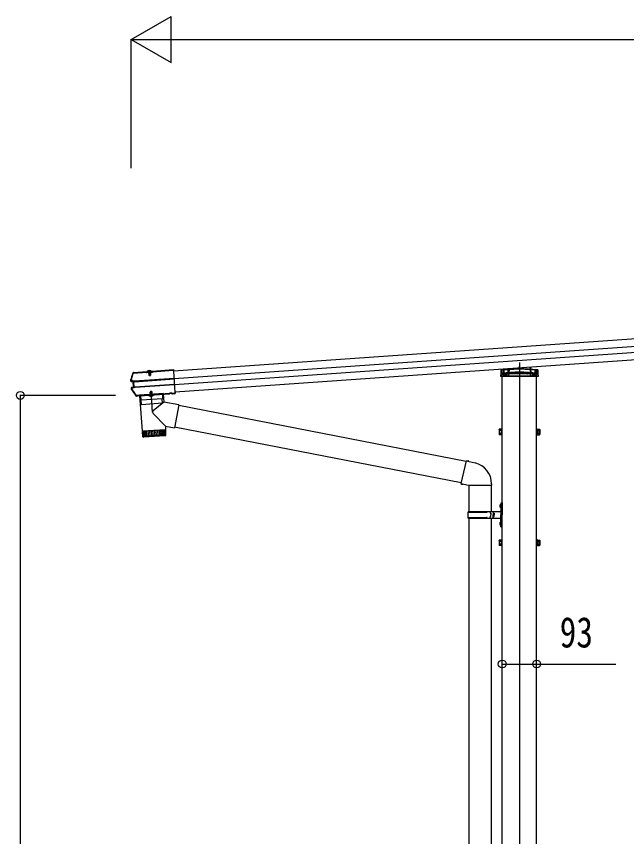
# Model space of a CAD drawing. Units: millimetres, scale not verified. Extents: x -10512 to 10512, y -7425 to 7425.
# Drawn here: x -2273 to -623, y -2135 to 84 of the extents above; entities that cross this region are included whole.
import ezdxf
from ezdxf.enums import TextEntityAlignment as Align

# ---------------------------------------------------------------- set-up
doc = ezdxf.new("R2010")
doc.units = ezdxf.units.MM
doc.header["$LTSCALE"] = 40
for name, color, linetype in [('0-4_YKK_12', 2, 'Continuous'), ('0-5_YKK_13', 4, 'Continuous'), ('0-6_YKK_A1', 4, 'Continuous'), ('0-7_YKK_D', 6, 'Continuous')]:
    doc.layers.add(name, color=color, linetype=linetype)
doc.styles.add('ＭＳ ゴシック', font='')
doc.styles.get('ＭＳ ゴシック').set_extended_font_data('MS Gothic')

msp = doc.modelspace()

# ---------------------------------------------------------------- linework, layer by layer
at = {"layer": '0-4_YKK_12'}
for p, q in [((-912.81, -851.85), (-912.81, -3416.06)), ((-912.81, -870.37), (-912.81, -862.59)), ((-1913.82, -872.97), (-1912.75, -888.35))]:
    msp.add_line(p, q, dxfattribs=at)
at = {"layer": '0-5_YKK_13'}
for p, q in [((-883, -865.28), (-882.71, -869.91)), ((-1956.44, -878.98), (-1956.63, -879.12)), ((-1956.63, -879.12), (-1956.53, -880.59)), ((-1956.53, -880.59), (-1956.41, -880.51)), ((-1956.21, -878.95), (-1956.44, -878.98)), ((-1956.34, -880.47), (-1956.44, -878.98)), ((-1956.41, -880.51), (-1956.34, -880.47)), ((-1956.34, -880.47), (-1920.72, -877.98)), ((-1956.21, -878.95), (-1920.83, -876.48)), ((-1922.01, -878.19), (-1921.88, -880.15)), ((-1904.92, -878.97), (-1921.88, -880.15)), ((-1920.72, -877.98), (-1920.83, -876.48)), ((-1920.58, -877.28), (-1920.83, -876.48)), ((-1920.65, -878.56), (-1920.69, -878.1)), ((-1906.35, -877.56), (-1920.65, -878.56)), ((-1906.6, -876.43), (-1920.56, -877.41)), ((-1920.56, -877.41), (-1920.48, -878.55)), ((-1919.43, -877.33), (-1919.45, -877.13)), ((-1918.75, -877.83), (-1918.85, -877.84)), ((-1908.27, -877.1), (-1918.75, -877.83)), ((-1918.23, -877.22), (-1918.3, -877.47)), ((-1918.17, -876.69), (-1909, -876.04)), ((-1908.86, -878.04), (-1918.03, -878.68)), ((-1917.52, -876.64), (-1916.28, -876.55)), ((-1916.49, -878.27), (-1916.39, -879.77)), ((-1916.11, -874.31), (-1914.71, -876.68)), ((-1915.9, -879.03), (-1910.92, -878.68)), ((-1915.9, -879.03), (-1915.42, -885.92)), ((-1915.59, -878.51), (-1915.73, -876.51)), ((-1915.47, -879), (-1914.93, -886.8)), ((-1915.42, -885.92), (-1910.43, -885.57)), ((-1913.53, -877.21), (-1914.71, -876.68)), ((-1913.53, -877.21), (-1912.43, -876.52)), ((-1911.37, -873.98), (-1912.43, -876.52)), ((-1911.3, -878.21), (-1911.44, -876.21)), ((-1911.35, -878.71), (-1910.8, -886.52)), ((-1911.11, -887.32), (-1910.43, -885.57)), ((-1910.92, -878.68), (-1910.43, -885.57)), ((-1909.65, -876.09), (-1910.89, -876.18)), ((-1910.4, -879.35), (-1910.51, -877.86)), ((-1908.87, -876.56), (-1908.76, -876.8)), ((-1907.66, -876.51), (-1907.67, -876.31)), ((-1906.46, -875.48), (-1906.6, -876.3)), ((-1906.6, -876.43), (-1906.52, -877.58)), ((-1906.36, -876.97), (-1906.46, -875.48)), ((-1906.38, -877.1), (-1906.36, -876.97)), ((-1905.05, -877.01), (-1906.38, -877.1)), ((-1906.38, -877.1), (-1906.35, -877.56)), ((-1905.05, -877.01), (-1904.92, -878.97)), ((-1848.15, -873.69), (-1848.05, -875.07)), ((-1844, -932.95), (-1848.05, -875.07)), ((-962.68, -880.64), (-962.16, -872.13)), ((-961.75, -879.7), (-912.81, -876.28)), ((-961.68, -879.71), (-961.62, -879.71)), ((-961.62, -879.71), (-864, -879.71)), ((-961.23, -871.2), (-912.81, -867.81)), ((-959.79, -882.51), (-954.81, -882.51)), ((-959.74, -881.71), (-956.01, -881.71)), ((-959.73, -881.57), (-959.21, -873.06)), ((-912.81, -869.81), (-959.21, -873.06)), ((-934.31, -879.79), (-958.73, -881.5)), ((-956.01, -872.84), (-956.01, -886.48)), ((-956.01, -881.71), (-954.81, -881.71)), ((-956.01, -886.48), (-955.01, -888.21)), ((-954.81, -872.75), (-954.81, -881.22)), ((-954.81, -881.22), (-954.81, -888.21)), ((-954.81, -881.71), (-953.31, -881.71)), ((-953.31, -881.12), (-953.31, -888.21)), ((-953.31, -881.71), (-872.31, -881.71)), ((-950.21, -881.71), (-950.21, -888.21)), ((-950.08, -881.71), (-950.08, -888.21)), ((-949.81, -880.87), (-949.81, -886.48)), ((-949.81, -886.48), (-946.81, -886.48)), ((-949.81, -888.21), (-949.81, -886.48)), ((-946.81, -880.66), (-946.81, -886.48)), ((-946.81, -886.48), (-946.81, -888.21)), ((-943.57, -880.65), (-943.51, -879.71)), ((-943.51, -879.71), (-942.89, -869.46)), ((-941.63, -881.71), (-942.03, -888.21)), ((-940.87, -869.32), (-941.63, -881.71)), ((-938.81, -879.71), (-938.81, -881.71)), ((-934.31, -879.79), (-932.81, -879.68)), ((-934.31, -882.51), (-934.31, -879.79)), ((-932.81, -882.51), (-934.31, -882.51)), ((-912.81, -878.28), (-932.81, -879.68)), ((-932.81, -879.68), (-932.81, -882.51)), ((-912.81, -867.81), (-864.4, -871.2)), ((-912.81, -867.81), (-912.81, -868.75)), ((-866.42, -873.06), (-912.81, -869.81)), ((-912.81, -876.28), (-863.88, -879.7)), ((-912.81, -876.28), (-912.81, -877.22)), ((-892.81, -879.68), (-912.81, -878.28)), ((-892.81, -882.51), (-892.81, -879.68)), ((-892.81, -879.68), (-891.31, -879.79)), ((-892.81, -882.51), (-891.31, -882.51)), ((-891.31, -879.79), (-891.31, -882.51)), ((-866.9, -881.5), (-891.31, -879.79)), ((-886.81, -881.71), (-886.81, -879.71)), ((-884.99, -865.42), (-883.99, -881.71)), ((-883.99, -881.71), (-883.6, -888.21)), ((-882.71, -869.91), (-882.11, -879.71)), ((-882.11, -879.71), (-882.06, -880.65)), ((-878.81, -880.66), (-878.81, -886.48)), ((-878.81, -886.48), (-875.81, -886.48)), ((-875.81, -880.87), (-875.81, -886.48)), ((-875.81, -886.48), (-875.81, -888.21)), ((-875.54, -881.71), (-875.54, -888.21)), ((-875.41, -881.71), (-875.41, -888.21)), ((-872.31, -881.12), (-872.31, -888.21)), ((-872.31, -881.71), (-870.81, -881.71)), ((-870.81, -872.75), (-870.81, -881.22)), ((-870.81, -881.22), (-870.81, -888.21)), ((-870.81, -881.71), (-869.61, -881.71)), ((-870.81, -882.51), (-865.84, -882.51)), ((-870.61, -888.21), (-869.61, -886.48)), ((-869.61, -872.84), (-869.61, -886.48)), ((-869.61, -881.71), (-865.89, -881.71)), ((-866.42, -873.06), (-865.9, -881.57)), ((-864, -879.71), (-863.95, -879.71)), ((-863.47, -872.13), (-862.95, -880.64)), ((-1957.57, -904.36), (-1962.32, -903.79)), ((-1956.16, -903.02), (-1962.14, -902.3)), ((-1954.86, -902.99), (-1960.68, -902.2)), ((-1956.65, -904.3), (-1957.57, -904.36)), ((-1955.25, -902.96), (-1956.16, -903.02)), ((-1955.02, -919.35), (-1956.16, -903.02)), ((-1955.94, -904.36), (-1955.41, -904.32)), ((-1954.64, -902.97), (-1954.86, -902.99)), ((-1846.63, -895.36), (-1953.76, -902.85)), ((-1953.67, -904.09), (-1846.54, -896.6)), ((-955.01, -888.21), (-954.81, -888.21)), ((-954.81, -888.21), (-949.81, -888.21)), ((-946.81, -888.21), (-949.81, -888.21)), ((-946.81, -888.21), (-878.81, -888.21)), ((-942.15, -890.21), (-942.03, -888.21)), ((-883.6, -888.21), (-883.48, -890.21)), ((-875.81, -888.21), (-870.81, -888.21)), ((-870.81, -888.21), (-870.61, -888.21)), ((-1960.81, -920.92), (-1955.02, -919.35)), ((-1959.33, -920.82), (-1953.76, -919.21)), ((-1955.68, -918.16), (-1956.6, -918.23)), ((-1954.11, -919.29), (-1955.02, -919.35)), ((-1954.46, -917.97), (-1955, -918)), ((-1953.76, -919.21), (-1953.53, -919.19)), ((-1952.7, -917.95), (-1845.58, -910.46)), ((-1952.61, -919.19), (-1845.49, -911.7)), ((-1910.57, -930.49), (-1911.25, -932.24)), ((-1910.49, -936.91), (-1910.89, -931.29)), ((-1907.18, -930.25), (-1910.57, -930.49)), ((-1905.04, -986.24), (-1908.98, -929.92)), ((-1906.27, -931.89), (-1907.18, -930.25)), ((-1906.37, -936.63), (-1906.76, -931)), ((-1947.58, -941.6), (-1946.85, -941.55)), ((-1947.2, -943.08), (-1946.75, -943.05)), ((-1946.85, -941.55), (-1946.75, -943.05)), ((-1940.59, -942.25), (-1946.57, -942.67)), ((-1940.69, -940.75), (-1940.59, -942.25)), ((-1940.66, -941.71), (-1940.66, -941.71)), ((-1940.36, -942.6), (-1940.59, -942.25)), ((-1940.47, -941.1), (-1859.07, -935.41)), ((-1940.47, -941.1), (-1940.36, -942.6)), ((-1940.36, -942.6), (-1858.96, -936.91)), ((-1876.32, -938.12), (-1940.17, -942.58)), ((-1940.17, -942.58), (-1933.54, -1037.35)), ((-1939.6, -942.54), (-1876.76, -938.15)), ((-1937.96, -942.43), (-1936.82, -953.89)), ((-1878.4, -950.29), (-1936.29, -954.34)), ((-1914.07, -940.76), (-1902.29, -939.93)), ((-1914.05, -941), (-1914.07, -940.76)), ((-1902.28, -940.18), (-1914.05, -941)), ((-1906.27, -931.89), (-1911.25, -932.24)), ((-1910.92, -937.05), (-1911.25, -932.24)), ((-1910.49, -943.1), (-1909.33, -940.29)), ((-1908.23, -939.6), (-1909.33, -940.29)), ((-1908.23, -939.6), (-1907.05, -940.13)), ((-1905.51, -942.75), (-1907.05, -940.13)), ((-1905.93, -936.7), (-1906.27, -931.89)), ((-1902.28, -940.18), (-1902.29, -939.93)), ((-1878.4, -961.84), (-1878.73, -950.32)), ((-1878.4, -938.26), (-1877.94, -949.77)), ((-1876.32, -938.12), (-1874.87, -958.93)), ((-1859.07, -935.41), (-1858.96, -936.91)), ((-1858.79, -936.53), (-1858.96, -936.91)), ((-1858.89, -935.03), (-1858.79, -936.53)), ((-1852.8, -936.11), (-1858.79, -936.53)), ((-1852.91, -934.61), (-1852.8, -936.11)), ((-1852.58, -936.47), (-1852.8, -936.11)), ((-1852.68, -934.97), (-1851.39, -934.88)), ((-1852.68, -934.97), (-1852.58, -936.47)), ((-1852.58, -936.47), (-1851.28, -936.37)), ((-1851.39, -934.88), (-1851.31, -935.98)), ((-1851.31, -935.98), (-1851.28, -936.37)), ((-1851.28, -936.37), (-1843.8, -935.85)), ((-1844, -932.92), (-1843.93, -933.93)), ((-1843.9, -934.35), (-1843.93, -933.93)), ((-1934.81, -965.79), (-1936.09, -954.33)), ((-1878.87, -962.35), (-1934.28, -966.23)), ((-1874.87, -958.93), (-1903.17, -982.39)), ((-1834.11, -966.85), (-1874.87, -958.93)), ((-1834.11, -966.85), (-1846.17, -1028.89)), ((-1056.95, -1119.7), (-1834.45, -968.57)), ((-1870.31, -1024.2), (-1903.58, -989.71)), ((-1933.54, -1037.35), (-1869.7, -1032.89)), ((-1869.63, -1033.88), (-1933.47, -1038.35)), ((-1933.47, -1038.35), (-1932.33, -1051.35)), ((-1931.76, -1052.88), (-1932.77, -1038.3)), ((-1931.55, -1038.21), (-1930.5, -1053.18)), ((-1928.69, -1053.05), (-1929.74, -1038.09)), ((-1929.05, -1037.04), (-1928.97, -1038.03)), ((-1927.38, -1037.92), (-1926.33, -1052.89)), ((-1923.47, -1052.69), (-1924.51, -1037.72)), ((-1920.16, -1052.45), (-1921.2, -1037.49)), ((-1917.51, -1037.23), (-1916.46, -1052.2)), ((-1913.51, -1036.95), (-1912.46, -1051.92)), ((-1909.27, -1036.66), (-1908.23, -1051.62)), ((-1904.89, -1036.35), (-1903.84, -1051.31)), ((-1900.44, -1036.04), (-1899.39, -1051)), ((-1896.01, -1035.73), (-1894.96, -1050.69)), ((-1891.69, -1035.43), (-1890.64, -1050.39)), ((-1887.56, -1035.14), (-1886.51, -1050.1)), ((-1883.7, -1034.87), (-1882.65, -1049.83)), ((-1880.19, -1034.62), (-1879.14, -1049.59)), ((-1877.1, -1034.41), (-1876.05, -1049.37)), ((-1874.48, -1034.22), (-1873.43, -1049.19)), ((-1874.19, -1033.2), (-1874.13, -1034.2)), ((-1872.39, -1034.08), (-1871.34, -1049.04)), ((-1870.86, -1033.97), (-1869.82, -1048.93)), ((-1870.31, -1024.2), (-1869.7, -1032.89)), ((-1870.31, -1024.2), (-1846.17, -1028.89)), ((-1868.94, -1046.92), (-1869.63, -1033.88)), ((-1070.49, -1177.88), (-1845.84, -1027.17)), ((-968.01, -1033.51), (-967.43, -1032.5)), ((-968.01, -1033.51), (-968.01, -1046.51)), ((-962.51, -1032.5), (-967.43, -1032.5)), ((-962.51, -1036.26), (-967.43, -1036.26)), ((-962.52, -1040.31), (-960.91, -1040.31)), ((-962.51, -1032.3), (-962.51, -1047.32)), ((-960.91, -1032.76), (-962.51, -1032.76)), ((-962.51, -1035.81), (-962.51, -1043.81)), ((-962.51, -1039.31), (-960.91, -1039.31)), ((-960.91, -1039.31), (-960.91, -1032.76)), ((-960.91, -1046.86), (-960.91, -1040.31)), ((-864.71, -1032.76), (-863.11, -1032.76)), ((-864.71, -1039.31), (-864.71, -1032.76)), ((-863.11, -1039.31), (-864.71, -1039.31)), ((-863.11, -1040.31), (-864.71, -1040.31)), ((-864.71, -1046.86), (-864.71, -1040.31)), ((-863.11, -1032.3), (-858.19, -1032.3)), ((-863.11, -1032.3), (-863.11, -1047.32)), ((-863.11, -1035.81), (-863.11, -1043.81)), ((-863.11, -1036.06), (-858.19, -1036.06)), ((-857.61, -1033.31), (-858.19, -1032.3)), ((-857.61, -1033.31), (-857.61, -1046.31)), ((-1932.34, -1051.3), (-1868.95, -1046.87)), ((-1871.73, -1050.07), (-1929.13, -1054.08)), ((-968.01, -1046.51), (-967.43, -1047.52)), ((-962.51, -1043.76), (-967.43, -1043.76)), ((-962.51, -1047.52), (-967.43, -1047.52)), ((-962.51, -1046.86), (-960.91, -1046.86)), ((-863.11, -1046.86), (-864.71, -1046.86)), ((-863.11, -1043.56), (-858.19, -1043.56)), ((-863.11, -1047.32), (-858.19, -1047.32)), ((-857.61, -1046.31), (-858.19, -1047.32)), ((-1056.54, -1117.91), (-1070.9, -1179.67)), ((-1056.54, -1117.91), (-1032.22, -1123.72)), ((-1070.9, -1179.67), (-1050.82, -1184.21)), ((-1070.9, -1179.67), (-1066.9, -1182.34)), ((-1066.02, -1180.77), (-1066.9, -1182.34)), ((-1050.82, -1184.21), (-988.09, -1184.21)), ((-1049.3, -1184.21), (-1049.3, -1255.21)), ((-989.6, -1184.21), (-989.6, -1255.21)), ((-988.09, -1180.04), (-988.09, -1184.21)), ((-965.62, -1238.06), (-963.57, -1239.06)), ((-964.35, -1236.06), (-963.71, -1236.06)), ((-964.35, -1236.06), (-964.35, -1244.36)), ((-963.71, -1236.06), (-963.71, -1244.36)), ((-963.71, -1236.06), (-963.31, -1236.46)), ((-963.57, -1239.06), (-962.96, -1240.21)), ((-963.31, -1232.21), (-960.31, -1230.71)), ((-963.31, -1232.21), (-963.31, -1264.21)), ((-963.31, -1236.46), (-963.31, -1243.96)), ((-960.31, -1230.71), (-960.31, -1264.21)), ((-960.31, -1230.71), (-959.31, -1230.71)), ((-959.31, -1230.71), (-959.31, -1264.21)), ((-1052.29, -1257.21), (-1001.95, -1257.21)), ((-1051.29, -1255.21), (-965.29, -1255.21)), ((-1051.29, -1255.21), (-1051.29, -1257.21)), ((-992.29, -1255.21), (-992.29, -1259.71)), ((-992.29, -1259.71), (-990.29, -1259.71)), ((-990.29, -1259.71), (-990.29, -1264.21)), ((-990.29, -1268.71), (-990.29, -1264.21)), ((-984.31, -1255.21), (-984.31, -1264.21)), ((-984.31, -1259.71), (-981.31, -1259.71)), ((-984.31, -1273.21), (-984.31, -1264.21)), ((-981.31, -1259.71), (-981.31, -1264.21)), ((-981.31, -1268.71), (-981.31, -1264.21)), ((-964.35, -1244.36), (-963.71, -1244.36)), ((-963.71, -1244.36), (-963.31, -1243.96)), ((-963.31, -1296.21), (-963.31, -1264.21)), ((-960.31, -1297.71), (-960.31, -1264.21)), ((-959.31, -1297.71), (-959.31, -1264.21)), ((-1052.29, -1271.21), (-1001.95, -1271.21)), ((-1051.29, -1273.21), (-1051.29, -1271.21)), ((-1051.29, -1273.21), (-965.29, -1273.21)), ((-1049.3, -1273.21), (-1049.3, -2270.23)), ((-992.29, -1273.21), (-992.29, -1268.71)), ((-992.29, -1268.71), (-990.29, -1268.71)), ((-989.6, -1273.21), (-989.6, -2270.23)), ((-984.31, -1268.71), (-981.31, -1268.71)), ((-965.62, -1286.06), (-963.57, -1287.06)), ((-964.35, -1284.06), (-963.71, -1284.06)), ((-964.35, -1284.06), (-964.35, -1292.36)), ((-963.71, -1284.06), (-963.71, -1292.36)), ((-963.71, -1284.06), (-963.31, -1284.46)), ((-963.31, -1284.46), (-963.31, -1291.96)), ((-964.35, -1292.36), (-963.71, -1292.36)), ((-963.71, -1292.36), (-963.31, -1291.96)), ((-963.57, -1287.06), (-962.96, -1288.21)), ((-963.31, -1296.21), (-960.31, -1297.71)), ((-960.31, -1297.71), (-959.31, -1297.71)), ((-968.01, -1333.51), (-967.43, -1332.5)), ((-968.01, -1333.51), (-968.01, -1346.51)), ((-968.01, -1346.51), (-967.43, -1347.52)), ((-962.51, -1332.5), (-967.43, -1332.5)), ((-962.51, -1336.26), (-967.43, -1336.26)), ((-962.51, -1343.76), (-967.43, -1343.76)), ((-962.51, -1347.52), (-967.43, -1347.52)), ((-962.52, -1340.31), (-960.91, -1340.31)), ((-962.51, -1332.3), (-962.51, -1347.32)), ((-960.91, -1332.76), (-962.51, -1332.76)), ((-962.51, -1335.81), (-962.51, -1343.81)), ((-962.51, -1339.31), (-960.91, -1339.31)), ((-962.51, -1346.86), (-960.91, -1346.86)), ((-960.91, -1339.31), (-960.91, -1332.76)), ((-960.91, -1346.86), (-960.91, -1340.31)), ((-864.71, -1332.76), (-863.11, -1332.76)), ((-864.71, -1339.31), (-864.71, -1332.76)), ((-863.11, -1339.31), (-864.71, -1339.31)), ((-863.11, -1340.31), (-864.71, -1340.31)), ((-864.71, -1346.86), (-864.71, -1340.31)), ((-863.11, -1346.86), (-864.71, -1346.86)), ((-863.11, -1332.3), (-858.19, -1332.3)), ((-863.11, -1332.3), (-863.11, -1347.32)), ((-863.11, -1335.81), (-863.11, -1343.81)), ((-863.11, -1336.06), (-858.19, -1336.06)), ((-863.11, -1343.56), (-858.19, -1343.56)), ((-863.11, -1347.32), (-858.19, -1347.32)), ((-857.61, -1333.31), (-858.19, -1332.3)), ((-857.61, -1346.31), (-858.19, -1347.32)), ((-857.61, -1333.31), (-857.61, -1346.31))]:
    msp.add_line(p, q, dxfattribs=at)
for points in [[(-1963.24, -900.66), (-1960.42, -891), (-1957.4, -881.39)], [(-1920.72, -877.98), (-1920.69, -878.1), (-1922.01, -878.19)], [(-1918.03, -878.68), (-1918.1, -877.78), (-1918.17, -876.69)], [(-1915.9, -879.03), (-1915.77, -878.52), (-1915.67, -878.13)], [(-1915.67, -878.13), (-1915.7, -877.62), (-1915.74, -877.02)], [(-1915.47, -879), (-1915.57, -878.51), (-1915.68, -877.91)], [(-1915.42, -885.92), (-1914.51, -887.56), (-1911.11, -887.32)], [(-1911.28, -877.82), (-1911.31, -877.31), (-1911.35, -876.71)], [(-1911.35, -878.71), (-1911.32, -878.21), (-1911.29, -877.61)], [(-1910.92, -878.68), (-1911.12, -878.2), (-1911.28, -877.82)], [(-1908.86, -878.04), (-1908.92, -877.14), (-1909, -876.04)], [(-1908.17, -877.09), (-1908.27, -877.1), (-1908.62, -877.12)], [(-1906.46, -875.48), (-1848.31, -871.41), (-1848.2, -872.91)], [(-1906.36, -876.97), (-1848.2, -872.91), (-1848.15, -873.69)], [(-863.36, -890.21), (-962.27, -890.21), (-963.26, -890.21), (-962.68, -880.64)], [(-958.73, -881.5), (-959.73, -881.57), (-960.26, -890.21)], [(-875.81, -888.21), (-878.81, -888.21), (-878.81, -886.48)], [(-865.37, -890.21), (-865.9, -881.57), (-866.9, -881.5)], [(-862.95, -880.64), (-862.36, -890.21), (-863.36, -890.21)], [(-1960.65, -900.14), (-1960.84, -900.24), (-1961.25, -900.37), (-1962.11, -900.51), (-1962.8, -900.63), (-1963.25, -900.76)], [(-1963.22, -900.15), (-1963.22, -900.16), (-1963.25, -900.76)], [(-1961.2, -919.47), (-1956.6, -918.23), (-1957.57, -904.36)], [(-1960.9, -903.68), (-1960.86, -903.69), (-1960.86, -903.69)], [(-1960.65, -900.14), (-1960.41, -899.95), (-1960.4, -899.94)], [(-1948.62, -941.12), (-1955.18, -932.09), (-1961.54, -922.91)], [(-1940.47, -941.1), (-1940.69, -940.75), (-1946.68, -941.17), (-1946.85, -941.55)], [(-1946.68, -941.17), (-1946.57, -942.67), (-1946.75, -943.05)], [(-1875.83, -937.08), (-1875.9, -936.08), (-1940.74, -940.62), (-1940.67, -941.61)], [(-1852.68, -934.97), (-1852.91, -934.61), (-1858.89, -935.03), (-1859.07, -935.41)], [(-1851.39, -934.88), (-1843.9, -934.35), (-1843.83, -935.46)], [(-1851.31, -935.98), (-1843.83, -935.46), (-1843.8, -935.85)], [(-1056.54, -1117.91), (-1051.82, -1117.47), (-1051.68, -1119.07)], [(-965.62, -1242.36), (-963.57, -1241.36), (-962.96, -1240.21)], [(-965.62, -1290.36), (-963.57, -1289.36), (-962.96, -1288.21)]]:
    msp.add_lwpolyline(points, dxfattribs=at)
for points in [[(-959.31, -1048.31), (-959.31, -1031.31), (-960.91, -1031.31), (-960.91, -1048.31)], [(-866.31, -1048.31), (-866.31, -1031.31), (-864.71, -1031.31), (-864.71, -1048.31)], [(-959.31, -1348.31), (-959.31, -1331.31), (-960.91, -1331.31), (-960.91, -1348.31)], [(-866.31, -1348.31), (-866.31, -1331.31), (-864.71, -1331.31), (-864.71, -1348.31)]]:
    msp.add_lwpolyline(points, close=True, dxfattribs=at)
for centre, radius, start, end in [((-1481.38, -1035.99), 502, 162.04537, 164.31277), ((-1955.9, -882.22), 3.19, 103.22631, 162.05142), ((-1956.27, -881.76), 1.2, 102.71221, 162.01357), ((-1918.9, -877.09), 0.55, 142.43917, 184), ((-1918.89, -877.29), 0.545, 184, 274), ((-1913.23, -881.45), 7.7, 45.56083, 142.43917), ((-1918.78, -877.33), 0.5, 274, 344), ((-1917.46, -877.44), 0.8, 94, 164), ((-1916.24, -877.05), 0.5, 4, 94), ((-1910.86, -876.67), 0.5, 94, 184), ((-1909.6, -876.89), 0.8, 24, 94), ((-1908.3, -876.6), 0.5, 204, 274), ((-1908.2, -876.54), 0.545, 274, 4), ((-1908.22, -876.35), 0.55, 4, 45.56083), ((-961.68, -880.7), 1, 94, 176.5), ((-961.68, -880.71), 1, 90, 176.5), ((-961.16, -872.19), 1, 94, 176.5), ((-864.47, -872.19), 1, 3.5, 86), ((-863.95, -880.71), 1, 3.5, 90), ((-863.95, -880.7), 1, 3.5, 86), ((-1961.99, -901.01), 2.8, 164.31277, 263.16971), ((-1961.99, -901.01), 1.3, 164.24366, 263.03582), ((-1960.46, -900.92), 2.8, 176.64031, 260.86892), ((-1960.47, -922.18), 2.8, 105.16971, 214.06629), ((-1546.94, -642.55), 502, 214.06629, 216.59248), ((-1960.46, -922.18), 1.3, 105.30295, 214.13631), ((-1947.43, -939.9), 3.19, 216.58984, 274.01289), ((-1947.66, -940.41), 1.2, 216.62025, 274.01295), ((-1939.67, -941.55), 1, 184, 274), ((-1936.32, -953.84), 0.5, 185.67065, 274), ((-1908.51, -935.66), 7.7, 223.98312, 324.01688), ((-1878.43, -949.79), 0.5, 274, 2.32935), ((-1876.83, -937.15), 1, 274, 4), ((-1934.31, -965.73), 0.5, 186.38594, 274), ((-1878.9, -961.86), 0.5, 274, 1.61406), ((-1899.98, -986.24), 5, 129.65551, 223.97399), ((-964.69, -1034.38), 3.32, 145.61575, 214.38425), ((-955.59, -1040.01), 12.42, 162.41205, 197.58795), ((-860.94, -1034.18), 3.32, 325.61575, 34.38425), ((-870.03, -1039.81), 12.42, 342.41205, 17.58795), ((-1929.35, -1051.09), 3, 185, 274.04832), ((-1871.94, -1047.08), 3, 274, 3), ((-964.69, -1045.64), 3.32, 145.61575, 214.38425), ((-860.94, -1045.44), 3.32, 325.61575, 34.38425), ((-1046.09, -1180.04), 58, 0, 76.56538), ((-960.02, -1240.21), 6, 136.21765, 223.78235), ((-1003.54, -1264.21), 49.25, 171.82876, 180.00002), ((-1003.54, -1264.21), 49.25, 180.00002, 188.17127), ((-1001.95, -1255.21), 2, 270, 359.99998), ((-965.31, -1253.21), 2, 270, 359.99998), ((-1001.95, -1273.21), 2, 0.00005, 90.00004), ((-960.02, -1288.21), 6, 136.21765, 223.78235), ((-965.31, -1275.21), 2, 0.00005, 90.00004), ((-964.69, -1334.38), 3.32, 145.61575, 214.38425), ((-955.59, -1340.01), 12.42, 162.41205, 197.58795), ((-964.69, -1345.64), 3.32, 145.61575, 214.38425), ((-860.94, -1334.18), 3.32, 325.61575, 34.38425), ((-860.94, -1345.44), 3.32, 325.61575, 34.38425), ((-870.03, -1339.81), 12.42, 342.41205, 17.58795)]:
    msp.add_arc(centre, radius, start, end, dxfattribs=at)
for centre, major_axis, ratio, start_param, end_param in [((-1920.36, -880.46), (-0.22, 3.19), 0.014286, 5.9883828, 6.2220988), ((-1906.37, -879.48), (-0.22, 3.19), 0.014286, 0.0610865, 0.2948025), ((-1953.63, -904.66), (3.03, -0.36), 0.014525, 2.4375911, 3.0658321), ((-1953.63, -904.67), (2.99, 0.21), 0.19438, 1.5707963, 2.1939282), ((-1953.74, -903.14), (1.52, -0.18), 0.014525, 2.4126357, 3.0658321), ((-1953.73, -903.15), (1.5, 0.1), 0.19438, 1.5707963, 2.2034964), ((-1952.74, -917.36), (2.95, 0.8), 0.014957, 3.2171785, 3.8372566), ((-1952.74, -917.37), (2.99, 0.21), 0.19438, 4.0848352, 4.712389), ((-1952.63, -918.89), (1.48, 0.4), 0.014957, 3.2171785, 3.8435615), ((-1952.63, -918.9), (1.5, 0.1), 0.19438, 4.0561004, 4.712389)]:
    msp.add_ellipse(centre, major_axis=major_axis, ratio=ratio, start_param=start_param, end_param=end_param, dxfattribs=at)
at = {"layer": '0-6_YKK_A1'}
for p, q in [((-1848.08, -874.59), (1849.42, -616.06)), ((-1846.66, -894.9), (1850.84, -636.37)), ((1852.05, -653.59), (-1845.46, -912.14)), ((1853.47, -673.9), (-1844.04, -932.45))]:
    msp.add_line(p, q, dxfattribs=at)
for points in [[(-959.31, -4062.51), (-866.31, -4062.51), (-866.31, -3512.51), (-866.31, -889.71)], [(-959.31, -4062.51), (-959.31, -3512.51), (-959.31, -889.71)]]:
    msp.add_lwpolyline(points, dxfattribs=at)
at = {"layer": '0-7_YKK_D'}
for p, q in [((-1962.79, 21.69), (-1854.53, 84.19)), ((-1854.53, -40.81), (-1854.53, 84.19)), ((-1962.79, -326.24), (-1962.79, 22.69)), ((-1962.79, 21.69), (-1854.53, -40.81)), ((-1962.79, 21.69), (-1746.28, 21.69)), ((-1837.79, 21.69), (1823.36, 21.69)), ((-2005.13, -941.09), (-2263.79, -941.09)), ((-2262.79, -3512.51), (-2262.79, -941.09))]:
    msp.add_line(p, q, dxfattribs=at)
msp.add_lwpolyline([(-959.31, -1667.69), (-866.31, -1667.69), (-651.81, -1667.69)], dxfattribs=at)
for centre in [(-2262.79, -941.09), (-959.31, -1667.69), (-866.31, -1667.69)]:
    msp.add_circle(centre, 10.62, dxfattribs=at)

# ---------------------------------------------------------------- texts
at = {"layer": '0-7_YKK_D', "style": 'ＭＳ ゴシック', "width": 0.8}
msp.add_text('93', height=82.48, dxfattribs=at).set_placement((-803.81, -1647.69), align=Align.BOTTOM_LEFT)

doc.saveas('drawing.dxf')
